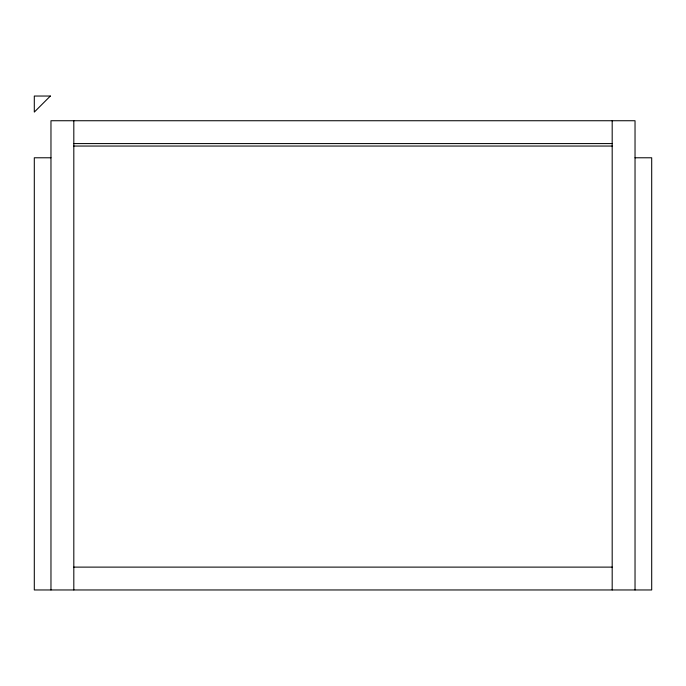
<?xml version="1.0" encoding="UTF-8"?>
<svg xmlns="http://www.w3.org/2000/svg" width="686" height="686" viewBox="0 0 686 686"><rect width="100%" height="100%" fill="white"/><g stroke="black" fill="none" stroke-linecap="round" stroke-linejoin="round"><path stroke-width="1.03" d="M73.814 143.58L612.186 143.58M73.814 146.049L612.186 146.049M50.97 157.78L34.3 157.78L34.3 589.96L651.7 589.96L651.7 157.78L635.03 157.78M73.814 567.116L612.186 567.116M635.03 589.96L635.03 120.736L50.97 120.736L50.97 589.96M612.186 120.736L612.186 589.96M73.814 120.736L73.814 589.96M50.352 96.04L34.3 112.092L34.3 96.04L50.352 96.04"/></g></svg>
